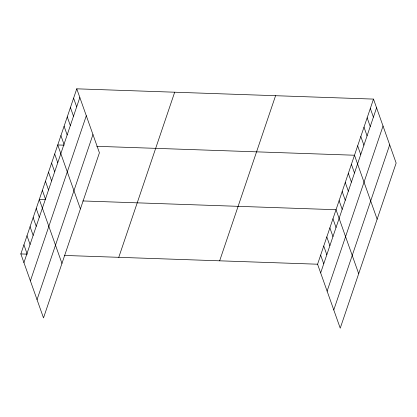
<?xml version="1.0" encoding="UTF-8"?>
<svg xmlns="http://www.w3.org/2000/svg" width="417" height="417" viewBox="0 0 417 417"><rect width="100%" height="100%" fill="white"/><g stroke="black" fill="none" stroke-linecap="round" stroke-linejoin="round"><path stroke-width="0.63" d="M76.764 88.821L99.418 152.789L43.504 317.905L20.85 253.932L76.764 88.821L373.496 99.095L396.15 163.068L340.236 328.179L317.582 264.211L373.496 99.095M23.925 262.621L79.84 97.505M30.389 280.865L86.298 115.749M37.04 299.661L92.955 134.545M118.772 257.325L174.687 92.209M219.66 260.818L275.574 95.707M320.663 272.895L376.572 107.784M327.121 291.139L383.035 126.028M333.777 309.935L389.692 144.824M64.15 145.179L57.755 144.96L80.403 208.927M96.791 146.31L354.486 155.233L377.14 219.206M45.703 199.67L39.302 199.446L61.956 263.419M82.821 200.952L336.034 209.72L358.688 273.693M20.85 253.932L27.251 254.156M64.369 255.439L317.582 264.211M370.327 108.451L373.403 117.141M367.158 117.808L370.239 126.497M363.994 127.164L367.069 135.853M360.825 136.521L363.9 145.21M357.656 145.877L360.731 154.566M351.411 164.314L354.486 173.003M348.336 173.399L351.411 182.083M345.26 182.479L348.336 191.163M342.185 191.559L345.26 200.243M339.11 200.64L342.185 209.329M332.959 218.805L336.034 227.489M329.883 227.885L332.959 236.569M326.808 236.965L329.883 245.649M323.733 246.046L326.813 254.735M320.657 255.126L323.738 263.815M73.595 98.177L76.671 106.861M70.426 107.534L73.501 116.218M67.257 116.89L70.332 125.574M64.088 126.247L67.163 134.931M60.918 135.603L63.999 144.287M54.679 154.04L57.755 162.729M51.604 163.12L54.679 171.809M48.528 172.205L51.604 180.889M45.453 181.286L48.528 189.97M42.378 190.366L45.453 199.05M36.227 208.526L39.302 217.215M33.151 217.611L36.227 226.295M30.076 226.692L33.151 235.376M27.001 235.772L30.076 244.456M23.925 244.852L27.001 253.541"/></g></svg>
